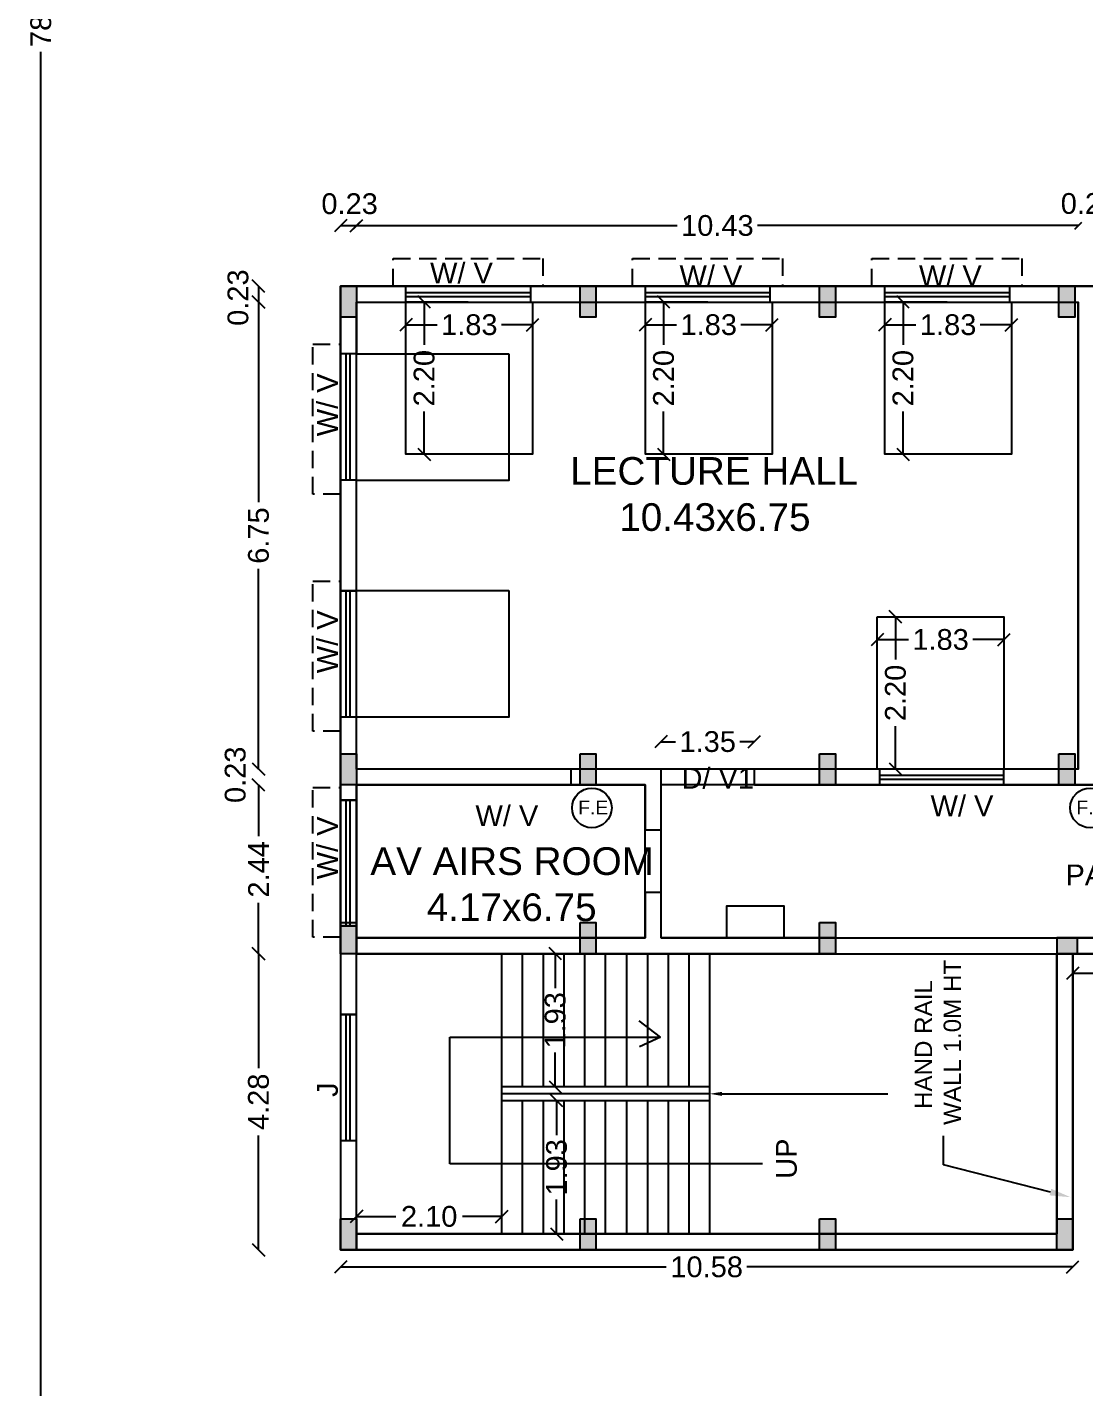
# Model space of a CAD drawing. Header units: metres. Extents: x 729 to 1050, y -308 to -82.
# Drawn here: x 728.7 to 743.98, y -140.83 to -121.16 of the extents above; entities that cross this region are included whole.
import ezdxf
from ezdxf import colors
from ezdxf.entities.mleader import LeaderData, LeaderLine
from ezdxf.math import Vec2, Vec3

# ---------------------------------------------------------------- set-up
doc = ezdxf.new("R2010")
doc.units = ezdxf.units.M
doc.header["$MEASUREMENT"] = 0
doc.linetypes.add('DASHED', pattern=[0.75, 0.5, -0.25])
for name, color, linetype in [('BLK_1_FLR_1_BLT_UP_AREA', 26, 'Continuous'), ('BLK_1_FLR_1_CARPET_AREA', 10, 'Continuous'), ('BLK_1_FLR_1_DRINKING_WATER', 55, 'Continuous'), ('BLK_1_FLR_1_EXIT_WIDTH_DOOR', 2, 'Continuous'), ('BLK_1_FLR_1_REGULAR_ROOM_1', 117, 'Continuous'), ('BLK_1_FLR_1_ROOF_AREA', 54, 'Continuous'), ('BLK_1_FLR_1_ROOM_1_LIGHT_VENTILATION_1', 7, 'Continuous')]:
    doc.layers.add(name, color=color, linetype=linetype)
doc.styles.get("Standard").update_dxf_attribs({"font": 'arial.ttf'})
doc.dimstyles.get("Standard").update_dxf_attribs({"dimtxt": 0.3, "dimasz": 0.18, "dimexe": 0.18, "dimexo": 0.0625, "dimgap": 0.09, "dimtad": 0, "dimtoh": 1, "dimzin": 0, "dimdsep": 46, "dimtxsty": 'Standard', "dimblk": 'OBLIQUE', "dimcen": 0.09, "dimse1": 1, "dimse2": 1, "dimclrd": 1, "dimclrt": 3, "dimadec": 0, "dimazin": 0, "dimtfac": 1, "dimtofl": 0, "dimtmove": 0, "dimatfit": 3, "dimfxl": 0, "dimtolj": 1, "dimtzin": 0, "dimarcsym": 0})

# ---------------------------------------------------------------- blocks, each defined once
blk = doc.blocks.new('_Oblique')
at = {"color": 0, "linetype": 'ByBlock', "lineweight": -2}
blk.add_line((-0.5, -0.5), (0.5, 0.5), dxfattribs=at)
blk = doc.blocks.new('*D96')
at = {"color": 1, "lineweight": -2}
for p, q in [((733.455, -124.031), (738.087, -124.031)), ((743.885, -124.031), (739.252, -124.031))]:
    blk.add_line(p, q, dxfattribs=at)
at = {"layer": 'Defpoints', "color": 0}
for p in [(743.885, -124.031), (733.455, -125.511), (743.885, -125.511)]:
    blk.add_point(p, dxfattribs=at)
at = {"color": 1, "lineweight": -2, "xscale": 0.1, "yscale": 0.1, "zscale": 0.1, "rotation": 180}
blk.add_blockref('_Oblique', (733.455, -124.031), dxfattribs=at)
at = {"color": 1, "lineweight": -2, "xscale": 0.1, "yscale": 0.1, "zscale": 0.1}
blk.add_blockref('_Oblique', (743.885, -124.031), dxfattribs=at)
at = {"color": 3, "insert": (738.67, -124.031), "char_height": 0.3, "attachment_point": 5}
blk.add_mtext('\\A1;10.43', dxfattribs=at)
blk = doc.blocks.new('*D99')
at = {"color": 1, "lineweight": -2}
for p, q in [((732.039, -125.136), (732.039, -128.03)), ((732.039, -131.886), (732.039, -128.993))]:
    blk.add_line(p, q, dxfattribs=at)
at = {"layer": 'Defpoints', "color": 0}
for p in [(733.836, -125.136), (732.039, -131.886), (734.011, -131.886)]:
    blk.add_point(p, dxfattribs=at)
at = {"color": 1, "lineweight": -2, "xscale": 0.18, "yscale": 0.18, "zscale": 0.18}
for p, rotation in [((732.039, -125.136), 90), ((732.039, -131.886), 270)]:
    blk.add_blockref('_Oblique', p, dxfattribs=dict(at, rotation=rotation))
at = {"color": 3, "insert": (732.039, -128.511), "char_height": 0.3, "attachment_point": 5, "rotation": 90}
blk.add_mtext('\\A1;6.75', dxfattribs=at)
blk = doc.blocks.new('*D100')
at = {"color": 1, "lineweight": -2}
for p, q in [((732.039, -132.116), (732.039, -132.855)), ((732.039, -134.556), (732.039, -133.818))]:
    blk.add_line(p, q, dxfattribs=at)
at = {"layer": 'Defpoints', "color": 0}
for p in [(733.455, -132.116), (732.039, -134.556), (733.455, -134.556)]:
    blk.add_point(p, dxfattribs=at)
at = {"color": 1, "lineweight": -2, "xscale": 0.18, "yscale": 0.18, "zscale": 0.18}
for p, rotation in [((732.039, -132.116), 90), ((732.039, -134.556), 270)]:
    blk.add_blockref('_Oblique', p, dxfattribs=dict(at, rotation=rotation))
at = {"color": 3, "insert": (732.039, -133.336), "char_height": 0.3, "attachment_point": 5, "rotation": 90}
blk.add_mtext('\\A1;2.44', dxfattribs=at)
blk = doc.blocks.new('*D101')
at = {"color": 1, "lineweight": -2}
for p, q in [((732.039, -134.556), (732.039, -136.21)), ((732.039, -138.836), (732.039, -137.182))]:
    blk.add_line(p, q, dxfattribs=at)
at = {"layer": 'Defpoints', "color": 0}
for p in [(733.225, -134.556), (732.039, -138.836), (733.225, -138.836)]:
    blk.add_point(p, dxfattribs=at)
at = {"color": 1, "lineweight": -2, "xscale": 0.18, "yscale": 0.18, "zscale": 0.18}
for p, rotation in [((732.039, -134.556), 90), ((732.039, -138.836), 270)]:
    blk.add_blockref('_Oblique', p, dxfattribs=dict(at, rotation=rotation))
at = {"color": 3, "insert": (732.039, -136.696), "char_height": 0.3, "attachment_point": 5, "rotation": 90}
blk.add_mtext('\\A1;4.28', dxfattribs=at)
blk = doc.blocks.new('*D89')
at = {"color": 1, "lineweight": -2}
for p, q in [((733.455, -138.354), (734.023, -138.354)), ((735.555, -138.354), (734.986, -138.354))]:
    blk.add_line(p, q, dxfattribs=at)
at = {"layer": 'Defpoints', "color": 0}
for p in [(733.455, -135.605), (735.555, -135.605), (735.555, -138.354)]:
    blk.add_point(p, dxfattribs=at)
at = {"color": 1, "lineweight": -2, "xscale": 0.18, "yscale": 0.18, "zscale": 0.18, "rotation": 180}
blk.add_blockref('_Oblique', (733.455, -138.354), dxfattribs=at)
at = {"color": 1, "lineweight": -2, "xscale": 0.18, "yscale": 0.18, "zscale": 0.18}
blk.add_blockref('_Oblique', (735.555, -138.354), dxfattribs=at)
at = {"color": 3, "insert": (734.505, -138.354), "char_height": 0.3, "attachment_point": 5}
blk.add_mtext('\\A1;2.10', dxfattribs=at)
blk = doc.blocks.new('*D102')
at = {"color": 1, "lineweight": -2}
for p, q in [((744.308, -134.556), (744.308, -136.21)), ((744.308, -138.836), (744.308, -137.182))]:
    blk.add_line(p, q, dxfattribs=at)
at = {"layer": 'Defpoints', "color": 0}
for p in [(739.037, -134.556), (739.037, -138.836), (744.308, -138.836)]:
    blk.add_point(p, dxfattribs=at)
at = {"color": 1, "lineweight": -2, "xscale": 0.18, "yscale": 0.18, "zscale": 0.18}
for p, rotation in [((744.308, -134.556), 90), ((744.308, -138.836), 270)]:
    blk.add_blockref('_Oblique', p, dxfattribs=dict(at, rotation=rotation))
at = {"color": 3, "insert": (744.308, -136.696), "char_height": 0.3, "attachment_point": 5, "rotation": 90}
blk.add_mtext('\\A1;4.28', dxfattribs=at)
blk = doc.blocks.new('*D90')
at = {"color": 1, "lineweight": -2}
for p, q in [((736.347, -136.681), (736.347, -137.178)), ((736.347, -138.606), (736.347, -138.109))]:
    blk.add_line(p, q, dxfattribs=at)
at = {"layer": 'Defpoints', "color": 0}
for p in [(736.347, -136.681), (736.347, -138.606), (736.347, -138.606)]:
    blk.add_point(p, dxfattribs=at)
at = {"color": 1, "lineweight": -2, "xscale": 0.18, "yscale": 0.18, "zscale": 0.18}
for p, rotation in [((736.347, -136.681), 90), ((736.347, -138.606), 270)]:
    blk.add_blockref('_Oblique', p, dxfattribs=dict(at, rotation=rotation))
at = {"color": 3, "insert": (736.347, -137.644), "char_height": 0.3, "attachment_point": 5, "rotation": 90}
blk.add_mtext('\\A1;1.93', dxfattribs=at)
blk = doc.blocks.new('*D91')
at = {"color": 1, "lineweight": -2}
for p, q in [((736.327, -134.556), (736.327, -135.053)), ((736.327, -136.481), (736.327, -135.984))]:
    blk.add_line(p, q, dxfattribs=at)
at = {"layer": 'Defpoints', "color": 0}
for p in [(736.361, -134.556), (736.327, -136.481), (736.361, -136.481)]:
    blk.add_point(p, dxfattribs=at)
at = {"color": 1, "lineweight": -2, "xscale": 0.18, "yscale": 0.18, "zscale": 0.18}
for p, rotation in [((736.327, -134.556), 90), ((736.327, -136.481), 270)]:
    blk.add_blockref('_Oblique', p, dxfattribs=dict(at, rotation=rotation))
at = {"color": 3, "insert": (736.327, -135.519), "char_height": 0.3, "attachment_point": 5, "rotation": 90}
blk.add_mtext('\\A1;1.93', dxfattribs=at)
blk = doc.blocks.new('*D92')
at = {"color": 1, "lineweight": -2}
for p, q in [((733.225, -139.083), (737.932, -139.083)), ((743.805, -139.083), (739.097, -139.083))]:
    blk.add_line(p, q, dxfattribs=at)
at = {"layer": 'Defpoints', "color": 0}
for p in [(733.225, -138.836), (743.805, -138.836), (743.805, -139.083)]:
    blk.add_point(p, dxfattribs=at)
at = {"color": 1, "lineweight": -2, "xscale": 0.18, "yscale": 0.18, "zscale": 0.18, "rotation": 180}
blk.add_blockref('_Oblique', (733.225, -139.083), dxfattribs=at)
at = {"color": 1, "lineweight": -2, "xscale": 0.18, "yscale": 0.18, "zscale": 0.18}
blk.add_blockref('_Oblique', (743.805, -139.083), dxfattribs=at)
at = {"color": 3, "insert": (738.515, -139.083), "char_height": 0.3, "attachment_point": 5}
blk.add_mtext('\\A1;10.58', dxfattribs=at)
blk = doc.blocks.new('*D95')
at = {"color": 1, "lineweight": -2}
for p, q in [((743.805, -134.838), (759.52, -134.838)), ((776.425, -134.838), (760.709, -134.838))]:
    blk.add_line(p, q, dxfattribs=at)
at = {"layer": 'Defpoints', "color": 0}
for p in [(743.805, -134.556), (776.425, -134.556), (776.425, -134.838)]:
    blk.add_point(p, dxfattribs=at)
at = {"color": 1, "lineweight": -2, "xscale": 0.18, "yscale": 0.18, "zscale": 0.18, "rotation": 180}
blk.add_blockref('_Oblique', (743.805, -134.838), dxfattribs=at)
at = {"color": 1, "lineweight": -2, "xscale": 0.18, "yscale": 0.18, "zscale": 0.18}
blk.add_blockref('_Oblique', (776.425, -134.838), dxfattribs=at)
at = {"color": 3, "insert": (760.115, -134.838), "char_height": 0.3, "attachment_point": 5}
blk.add_mtext('\\A1;32.62', dxfattribs=at)
blk = doc.blocks.new('*D110')
at = {"layer": 'BLK_1_FLR_1_EXIT_WIDTH_DOOR', "color": 1, "lineweight": -2}
for p, q in [((737.855, -131.491), (738.063, -131.491)), ((739.205, -131.491), (738.996, -131.491))]:
    blk.add_line(p, q, dxfattribs=at)
at = {"layer": 'Defpoints', "color": 0}
for p in [(739.205, -131.491), (737.855, -131.886), (739.205, -131.886)]:
    blk.add_point(p, dxfattribs=at)
at = {"layer": 'BLK_1_FLR_1_EXIT_WIDTH_DOOR', "color": 1, "lineweight": -2, "xscale": 0.18, "yscale": 0.18, "zscale": 0.18, "rotation": 180}
blk.add_blockref('_Oblique', (737.855, -131.491), dxfattribs=at)
at = {"layer": 'BLK_1_FLR_1_EXIT_WIDTH_DOOR', "color": 1, "lineweight": -2, "xscale": 0.18, "yscale": 0.18, "zscale": 0.18}
blk.add_blockref('_Oblique', (739.205, -131.491), dxfattribs=at)
at = {"layer": 'BLK_1_FLR_1_EXIT_WIDTH_DOOR', "color": 3, "insert": (738.53, -131.491), "char_height": 0.3, "attachment_point": 5}
blk.add_mtext('\\A1;1.35', dxfattribs=at)
blk = doc.blocks.new('*D115')
at = {"layer": 'BLK_1_FLR_1_ROOM_1_LIGHT_VENTILATION_1', "color": 1, "lineweight": -2}
for p, q in [((734.17, -125.465), (734.619, -125.465)), ((736, -125.465), (735.55, -125.465))]:
    blk.add_line(p, q, dxfattribs=at)
at = {"layer": 'Defpoints', "color": 0}
for p in [(734.17, -125.136), (736, -125.136), (734.17, -125.465)]:
    blk.add_point(p, dxfattribs=at)
at = {"layer": 'BLK_1_FLR_1_ROOM_1_LIGHT_VENTILATION_1', "color": 1, "lineweight": -2, "xscale": 0.18, "yscale": 0.18, "zscale": 0.18, "rotation": 180}
blk.add_blockref('_Oblique', (734.17, -125.465), dxfattribs=at)
at = {"layer": 'BLK_1_FLR_1_ROOM_1_LIGHT_VENTILATION_1', "color": 1, "lineweight": -2, "xscale": 0.18, "yscale": 0.18, "zscale": 0.18}
blk.add_blockref('_Oblique', (736, -125.465), dxfattribs=at)
at = {"layer": 'BLK_1_FLR_1_ROOM_1_LIGHT_VENTILATION_1', "color": 3, "insert": (735.085, -125.465), "char_height": 0.3, "attachment_point": 5}
blk.add_mtext('\\A1;1.83', dxfattribs=at)
blk = doc.blocks.new('*D116')
at = {"layer": 'BLK_1_FLR_1_ROOM_1_LIGHT_VENTILATION_1', "color": 1, "lineweight": -2}
for p, q in [((734.433, -125.136), (734.433, -125.755)), ((734.433, -127.336), (734.433, -126.718))]:
    blk.add_line(p, q, dxfattribs=at)
at = {"layer": 'Defpoints', "color": 0}
for p in [(734.17, -125.136), (734.17, -127.336), (734.433, -127.336)]:
    blk.add_point(p, dxfattribs=at)
at = {"layer": 'BLK_1_FLR_1_ROOM_1_LIGHT_VENTILATION_1', "color": 1, "lineweight": -2, "xscale": 0.18, "yscale": 0.18, "zscale": 0.18}
for p, rotation in [((734.433, -125.136), 90), ((734.433, -127.336), 270)]:
    blk.add_blockref('_Oblique', p, dxfattribs=dict(at, rotation=rotation))
at = {"layer": 'BLK_1_FLR_1_ROOM_1_LIGHT_VENTILATION_1', "color": 3, "insert": (734.433, -126.236), "char_height": 0.3, "attachment_point": 5, "rotation": 90}
blk.add_mtext('\\A1;2.20', dxfattribs=at)
blk = doc.blocks.new('*D117')
at = {"layer": 'BLK_1_FLR_1_ROOM_1_LIGHT_VENTILATION_1', "color": 1, "lineweight": -2}
for p, q in [((737.63, -125.465), (738.079, -125.465)), ((739.46, -125.465), (739.01, -125.465))]:
    blk.add_line(p, q, dxfattribs=at)
at = {"layer": 'Defpoints', "color": 0}
for p in [(737.63, -125.136), (739.46, -125.136), (737.63, -125.465)]:
    blk.add_point(p, dxfattribs=at)
at = {"layer": 'BLK_1_FLR_1_ROOM_1_LIGHT_VENTILATION_1', "color": 1, "lineweight": -2, "xscale": 0.18, "yscale": 0.18, "zscale": 0.18, "rotation": 180}
blk.add_blockref('_Oblique', (737.63, -125.465), dxfattribs=at)
at = {"layer": 'BLK_1_FLR_1_ROOM_1_LIGHT_VENTILATION_1', "color": 1, "lineweight": -2, "xscale": 0.18, "yscale": 0.18, "zscale": 0.18}
blk.add_blockref('_Oblique', (739.46, -125.465), dxfattribs=at)
at = {"layer": 'BLK_1_FLR_1_ROOM_1_LIGHT_VENTILATION_1', "color": 3, "insert": (738.545, -125.465), "char_height": 0.3, "attachment_point": 5}
blk.add_mtext('\\A1;1.83', dxfattribs=at)
blk = doc.blocks.new('*D118')
at = {"layer": 'BLK_1_FLR_1_ROOM_1_LIGHT_VENTILATION_1', "color": 1, "lineweight": -2}
for p, q in [((737.893, -125.136), (737.893, -125.755)), ((737.893, -127.336), (737.893, -126.718))]:
    blk.add_line(p, q, dxfattribs=at)
at = {"layer": 'Defpoints', "color": 0}
for p in [(737.63, -125.136), (737.63, -127.336), (737.893, -127.336)]:
    blk.add_point(p, dxfattribs=at)
at = {"layer": 'BLK_1_FLR_1_ROOM_1_LIGHT_VENTILATION_1', "color": 1, "lineweight": -2, "xscale": 0.18, "yscale": 0.18, "zscale": 0.18}
for p, rotation in [((737.893, -125.136), 90), ((737.893, -127.336), 270)]:
    blk.add_blockref('_Oblique', p, dxfattribs=dict(at, rotation=rotation))
at = {"layer": 'BLK_1_FLR_1_ROOM_1_LIGHT_VENTILATION_1', "color": 3, "insert": (737.893, -126.236), "char_height": 0.3, "attachment_point": 5, "rotation": 90}
blk.add_mtext('\\A1;2.20', dxfattribs=at)
blk = doc.blocks.new('*D119')
at = {"layer": 'BLK_1_FLR_1_ROOM_1_LIGHT_VENTILATION_1', "color": 1, "lineweight": -2}
for p, q in [((741.09, -125.465), (741.539, -125.465)), ((742.92, -125.465), (742.47, -125.465))]:
    blk.add_line(p, q, dxfattribs=at)
at = {"layer": 'Defpoints', "color": 0}
for p in [(741.09, -125.136), (742.92, -125.136), (741.09, -125.465)]:
    blk.add_point(p, dxfattribs=at)
at = {"layer": 'BLK_1_FLR_1_ROOM_1_LIGHT_VENTILATION_1', "color": 1, "lineweight": -2, "xscale": 0.18, "yscale": 0.18, "zscale": 0.18, "rotation": 180}
blk.add_blockref('_Oblique', (741.09, -125.465), dxfattribs=at)
at = {"layer": 'BLK_1_FLR_1_ROOM_1_LIGHT_VENTILATION_1', "color": 1, "lineweight": -2, "xscale": 0.18, "yscale": 0.18, "zscale": 0.18}
blk.add_blockref('_Oblique', (742.92, -125.465), dxfattribs=at)
at = {"layer": 'BLK_1_FLR_1_ROOM_1_LIGHT_VENTILATION_1', "color": 3, "insert": (742.005, -125.465), "char_height": 0.3, "attachment_point": 5}
blk.add_mtext('\\A1;1.83', dxfattribs=at)
blk = doc.blocks.new('*D120')
at = {"layer": 'BLK_1_FLR_1_ROOM_1_LIGHT_VENTILATION_1', "color": 1, "lineweight": -2}
for p, q in [((741.353, -125.136), (741.353, -125.755)), ((741.353, -127.336), (741.353, -126.718))]:
    blk.add_line(p, q, dxfattribs=at)
at = {"layer": 'Defpoints', "color": 0}
for p in [(741.09, -125.136), (741.09, -127.336), (741.353, -127.336)]:
    blk.add_point(p, dxfattribs=at)
at = {"layer": 'BLK_1_FLR_1_ROOM_1_LIGHT_VENTILATION_1', "color": 1, "lineweight": -2, "xscale": 0.18, "yscale": 0.18, "zscale": 0.18}
for p, rotation in [((741.353, -125.136), 90), ((741.353, -127.336), 270)]:
    blk.add_blockref('_Oblique', p, dxfattribs=dict(at, rotation=rotation))
at = {"layer": 'BLK_1_FLR_1_ROOM_1_LIGHT_VENTILATION_1', "color": 3, "insert": (741.353, -126.236), "char_height": 0.3, "attachment_point": 5, "rotation": 90}
blk.add_mtext('\\A1;2.20', dxfattribs=at)
blk = doc.blocks.new('*D121')
at = {"layer": 'BLK_1_FLR_1_ROOM_1_LIGHT_VENTILATION_1', "color": 1, "lineweight": -2}
for p, q in [((740.981, -130.015), (741.43, -130.015)), ((742.811, -130.015), (742.361, -130.015))]:
    blk.add_line(p, q, dxfattribs=at)
at = {"layer": 'Defpoints', "color": 0}
for p in [(740.981, -129.686), (742.811, -129.686), (740.981, -130.015)]:
    blk.add_point(p, dxfattribs=at)
at = {"layer": 'BLK_1_FLR_1_ROOM_1_LIGHT_VENTILATION_1', "color": 1, "lineweight": -2, "xscale": 0.18, "yscale": 0.18, "zscale": 0.18, "rotation": 180}
blk.add_blockref('_Oblique', (740.981, -130.015), dxfattribs=at)
at = {"layer": 'BLK_1_FLR_1_ROOM_1_LIGHT_VENTILATION_1', "color": 1, "lineweight": -2, "xscale": 0.18, "yscale": 0.18, "zscale": 0.18}
blk.add_blockref('_Oblique', (742.811, -130.015), dxfattribs=at)
at = {"layer": 'BLK_1_FLR_1_ROOM_1_LIGHT_VENTILATION_1', "color": 3, "insert": (741.896, -130.015), "char_height": 0.3, "attachment_point": 5}
blk.add_mtext('\\A1;1.83', dxfattribs=at)
blk = doc.blocks.new('*D122')
at = {"layer": 'BLK_1_FLR_1_ROOM_1_LIGHT_VENTILATION_1', "color": 1, "lineweight": -2}
for p, q in [((741.244, -129.686), (741.244, -130.305)), ((741.244, -131.886), (741.244, -131.268))]:
    blk.add_line(p, q, dxfattribs=at)
at = {"layer": 'Defpoints', "color": 0}
for p in [(740.981, -129.686), (740.981, -131.886), (741.244, -131.886)]:
    blk.add_point(p, dxfattribs=at)
at = {"layer": 'BLK_1_FLR_1_ROOM_1_LIGHT_VENTILATION_1', "color": 1, "lineweight": -2, "xscale": 0.18, "yscale": 0.18, "zscale": 0.18}
for p, rotation in [((741.244, -129.686), 90), ((741.244, -131.886), 270)]:
    blk.add_blockref('_Oblique', p, dxfattribs=dict(at, rotation=rotation))
at = {"layer": 'BLK_1_FLR_1_ROOM_1_LIGHT_VENTILATION_1', "color": 3, "insert": (741.244, -130.786), "char_height": 0.3, "attachment_point": 5, "rotation": 90}
blk.add_mtext('\\A1;2.20', dxfattribs=at)
blk = doc.blocks.new('*D240')
at = {"color": 1, "lineweight": -2}
for p, q in [((728.893, -81.874), (728.893, -120.33)), ((728.893, -159.976), (728.893, -121.519))]:
    blk.add_line(p, q, dxfattribs=at)
at = {"layer": 'Defpoints', "color": 0}
for p in [(729.574, -81.874), (728.893, -159.976), (729.574, -159.976)]:
    blk.add_point(p, dxfattribs=at)
at = {"color": 1, "lineweight": -2, "xscale": 0.18, "yscale": 0.18, "zscale": 0.18}
for p, rotation in [((728.893, -81.874), 90), ((728.893, -159.976), 270)]:
    blk.add_blockref('_Oblique', p, dxfattribs=dict(at, rotation=rotation))
at = {"color": 3, "insert": (728.893, -120.925), "char_height": 0.3, "attachment_point": 5, "rotation": 90}
blk.add_mtext('\\A1;78.10', dxfattribs=at)

msp = doc.modelspace()

# ---------------------------------------------------------------- hatches: boundary and pattern name
h = msp.add_hatch(color=2)
h.dxf.hatch_style = 1
h.paths.add_polyline_path([(733.455, -124.906), (733.225, -124.906), (733.225, -125.356), (733.455, -125.356)])
h = msp.add_hatch(color=2)
h.dxf.hatch_style = 1
h.paths.add_polyline_path([(736.915, -124.906), (736.685, -124.906), (736.685, -125.356), (736.915, -125.356)])
h = msp.add_hatch(color=2)
h.dxf.hatch_style = 1
h.paths.add_polyline_path([(740.375, -124.906), (740.145, -124.906), (740.145, -125.356), (740.375, -125.356)])
h = msp.add_hatch(color=2)
h.dxf.hatch_style = 1
h.paths.add_polyline_path([(743.835, -124.906), (743.605, -124.906), (743.605, -125.356), (743.835, -125.356)])
h = msp.add_hatch(color=2)
h.dxf.hatch_style = 1
h.paths.add_polyline_path([(733.455, -131.666), (733.225, -131.666), (733.225, -132.116), (733.455, -132.116)])
h = msp.add_hatch(color=2)
h.dxf.hatch_style = 1
h.paths.add_polyline_path([(736.915, -131.666), (736.685, -131.666), (736.685, -132.116), (736.915, -132.116)])
h = msp.add_hatch(color=2)
h.dxf.hatch_style = 1
h.paths.add_polyline_path([(740.375, -131.666), (740.145, -131.666), (740.145, -132.116), (740.375, -132.116)])
h = msp.add_hatch(color=2)
h.dxf.hatch_style = 1
h.paths.add_polyline_path([(743.835, -131.666), (743.605, -131.666), (743.605, -132.116), (743.835, -132.116)])
h = msp.add_hatch(color=2)
h.dxf.hatch_style = 1
h.paths.add_polyline_path([(733.455, -134.106), (733.225, -134.106), (733.225, -134.556), (733.455, -134.556)])
h = msp.add_hatch(color=2)
h.dxf.hatch_style = 1
h.paths.add_polyline_path([(736.915, -134.106), (736.685, -134.106), (736.685, -134.556), (736.915, -134.556)])
h = msp.add_hatch(color=2)
h.dxf.hatch_style = 1
h.paths.add_polyline_path([(740.375, -134.106), (740.145, -134.106), (740.145, -134.556), (740.375, -134.556)])
h = msp.add_hatch(color=2)
h.dxf.hatch_style = 1
h.paths.add_polyline_path([(743.875, -134.556), (743.875, -134.326), (743.575, -134.326), (743.575, -134.556)])
h = msp.add_hatch(color=2)
h.dxf.hatch_style = 1
h.paths.add_polyline_path([(733.455, -138.386), (733.225, -138.386), (733.225, -138.836), (733.455, -138.836)])
h = msp.add_hatch(color=2)
h.dxf.hatch_style = 1
h.paths.add_polyline_path([(736.915, -138.386), (736.685, -138.386), (736.685, -138.836), (736.915, -138.836)])
h = msp.add_hatch(color=2)
h.dxf.hatch_style = 1
h.paths.add_polyline_path([(740.375, -138.386), (740.145, -138.386), (740.145, -138.836), (740.375, -138.836)])
h = msp.add_hatch(color=2)
h.dxf.hatch_style = 1
h.paths.add_polyline_path([(743.805, -138.386), (743.575, -138.386), (743.575, -138.836), (743.805, -138.836)])

# ---------------------------------------------------------------- linework, layer by layer
for p, q in [((733.225, -124.031), (733.455, -124.031)), ((732.039, -124.906), (732.039, -125.136)), ((733.225, -124.906), (771.235, -124.906)), ((733.225, -134.556), (733.225, -124.906)), ((734.17, -125.136), (734.17, -124.906)), ((734.17, -124.906), (735.97, -124.906)), ((734.17, -124.906), (735.97, -124.906)), ((735.97, -125.005), (734.17, -125.005)), ((734.17, -125.055), (735.97, -125.055)), ((735.97, -124.906), (735.97, -125.136)), ((737.63, -125.136), (737.63, -124.906)), ((737.63, -124.906), (739.43, -124.906)), ((737.63, -124.906), (739.43, -124.906)), ((739.43, -125.005), (737.63, -125.005)), ((737.63, -125.055), (739.43, -125.055)), ((739.43, -124.906), (739.43, -125.136)), ((741.09, -125.136), (741.09, -124.906)), ((741.09, -124.906), (742.89, -124.906)), ((741.09, -124.906), (742.89, -124.906)), ((742.89, -125.005), (741.09, -125.005)), ((741.09, -125.055), (742.89, -125.055)), ((742.89, -124.906), (742.89, -125.136)), ((732.039, -125.136), (732.039, -125.316)), ((733.455, -125.136), (743.885, -125.136)), ((733.455, -131.886), (733.455, -125.136)), ((733.455, -125.136), (736.685, -125.136)), ((733.455, -125.136), (733.455, -125.886)), ((735.07, -125.136), (734.17, -125.136)), ((738.53, -125.136), (737.63, -125.136)), ((741.99, -125.136), (741.09, -125.136)), ((743.885, -131.886), (743.885, -125.136)), ((733.455, -125.886), (733.225, -125.886)), ((733.299, -125.886), (733.299, -127.711)), ((733.359, -125.886), (733.359, -127.711)), ((733.455, -127.711), (733.225, -127.711)), ((733.455, -127.711), (733.225, -127.711)), ((733.225, -127.711), (733.225, -129.311)), ((733.455, -128.511), (733.455, -127.711)), ((733.455, -129.311), (733.225, -129.311)), ((733.225, -129.311), (733.455, -129.311)), ((733.299, -129.311), (733.299, -131.136)), ((733.359, -129.311), (733.359, -131.136)), ((733.455, -131.136), (733.225, -131.136)), ((733.455, -131.886), (733.455, -131.136)), ((736.915, -131.886), (733.455, -131.886)), ((736.555, -132.116), (736.555, -131.886)), ((737.855, -131.886), (736.915, -131.886)), ((737.855, -131.886), (737.855, -132.116)), ((740.145, -131.886), (739.205, -131.886)), ((739.205, -132.116), (739.205, -131.886)), ((743.885, -131.886), (739.205, -131.886)), ((741.011, -131.886), (741.011, -132.116)), ((742.811, -132.116), (742.811, -131.886)), ((733.455, -132.116), (737.625, -132.116)), ((733.455, -138.836), (733.455, -132.116)), ((737.625, -132.116), (737.625, -132.771)), ((737.855, -132.116), (737.855, -132.771)), ((739.205, -132.116), (748.515, -132.116)), ((742.811, -131.98), (741.011, -131.98)), ((741.011, -132.034), (742.811, -132.034)), ((733.455, -132.334), (733.225, -132.334)), ((733.225, -132.334), (733.455, -132.334)), ((733.299, -132.334), (733.299, -134.159)), ((733.359, -132.334), (733.359, -134.159)), ((737.855, -132.771), (737.625, -132.771)), ((737.625, -133.671), (737.625, -134.326)), ((737.855, -133.671), (737.625, -133.671)), ((737.855, -133.671), (737.855, -134.326)), ((733.455, -134.159), (733.225, -134.159)), ((736.685, -134.326), (733.455, -134.326)), ((737.625, -134.326), (736.685, -134.326)), ((736.685, -134.326), (737.625, -134.326)), ((740.375, -134.326), (737.855, -134.326)), ((737.855, -134.326), (740.375, -134.326)), ((776.545, -134.326), (743.575, -134.326)), ((743.575, -134.326), (764.355, -134.326)), ((740.375, -134.556), (733.225, -134.556)), ((733.225, -134.556), (733.225, -138.836)), ((735.555, -138.606), (735.555, -134.556)), ((735.555, -138.606), (735.555, -134.556)), ((735.855, -136.481), (735.855, -134.556)), ((736.155, -136.481), (736.155, -134.556)), ((736.455, -136.481), (736.455, -134.556)), ((736.755, -136.481), (736.755, -134.556)), ((737.055, -136.481), (737.055, -134.556)), ((737.358, -134.556), (737.358, -136.481)), ((737.658, -134.556), (737.658, -136.481)), ((737.958, -134.556), (737.958, -136.481)), ((738.258, -134.556), (738.258, -136.481)), ((738.558, -134.556), (738.558, -136.581)), ((776.425, -134.556), (743.575, -134.556)), ((743.575, -138.606), (743.575, -134.556)), ((743.805, -134.556), (743.805, -138.836)), ((733.455, -135.435), (733.225, -135.435)), ((733.225, -135.435), (733.455, -135.435)), ((733.299, -135.435), (733.299, -137.26)), ((733.359, -135.435), (733.359, -137.26)), ((737.849, -135.763), (737.538, -135.526)), ((734.802, -137.594), (734.802, -135.763)), ((734.802, -135.763), (737.849, -135.763)), ((737.849, -135.763), (737.544, -135.901)), ((738.558, -136.481), (735.555, -136.481)), ((738.558, -136.581), (735.555, -136.581)), ((738.558, -136.681), (735.555, -136.681)), ((735.855, -138.606), (735.855, -136.681)), ((736.155, -138.606), (736.155, -136.681)), ((736.455, -138.606), (736.455, -136.681)), ((736.755, -138.606), (736.755, -136.681)), ((737.055, -138.606), (737.055, -136.681)), ((737.358, -136.681), (737.358, -138.606)), ((737.658, -136.681), (737.658, -138.606)), ((737.958, -136.681), (737.958, -138.606)), ((738.258, -136.681), (738.258, -138.606)), ((738.558, -136.581), (738.558, -138.606)), ((733.455, -137.26), (733.225, -137.26)), ((739.323, -137.594), (734.802, -137.594)), ((738.858, -138.606), (733.455, -138.606)), ((733.455, -138.606), (743.575, -138.606)), ((733.455, -138.606), (735.255, -138.606)), ((733.455, -138.606), (740.505, -138.606)), ((743.805, -138.836), (733.225, -138.836))]:
    msp.add_line(p, q)
at = {"linetype": 'DASHED', "ltscale": 0.5}
for p, q in [((733.984, -124.906), (733.984, -124.506)), ((733.984, -124.506), (736.149, -124.506)), ((736.149, -124.506), (736.149, -124.906)), ((737.444, -124.906), (737.444, -124.506)), ((737.444, -124.506), (739.609, -124.506)), ((739.609, -124.506), (739.609, -124.906)), ((740.904, -124.906), (740.904, -124.506)), ((740.904, -124.506), (743.069, -124.506)), ((743.069, -124.506), (743.069, -124.906)), ((732.825, -127.912), (732.825, -125.747)), ((732.825, -125.747), (733.225, -125.747)), ((733.225, -127.912), (732.825, -127.912)), ((732.825, -131.337), (732.825, -129.172)), ((732.825, -129.172), (733.225, -129.172)), ((733.225, -131.337), (732.825, -131.337)), ((732.825, -134.317), (732.825, -132.151)), ((732.825, -132.151), (733.225, -132.151)), ((733.225, -134.317), (732.825, -134.317))]:
    msp.add_line(p, q, dxfattribs=at)
at = {"color": 4}
msp.add_lwpolyline([(733.225, -138.836), (743.805, -138.836), (743.805, -134.556), (776.425, -134.556), (776.425, -137.986), (783.255, -137.986), (783.255, -122.276), (771.235, -122.276), (771.235, -124.906), (733.225, -124.906)], close=True, dxfattribs=at)
at = {"color": 2}
for points in [[(733.225, -124.906), (733.455, -124.906), (733.455, -125.356), (733.225, -125.356)], [(736.685, -124.906), (736.915, -124.906), (736.915, -125.356), (736.685, -125.356)], [(740.145, -124.906), (740.375, -124.906), (740.375, -125.356), (740.145, -125.356)], [(743.605, -124.906), (743.835, -124.906), (743.835, -125.356), (743.605, -125.356)], [(733.225, -131.666), (733.455, -131.666), (733.455, -132.116), (733.225, -132.116)], [(736.685, -131.666), (736.915, -131.666), (736.915, -132.116), (736.685, -132.116)], [(740.145, -131.666), (740.375, -131.666), (740.375, -132.116), (740.145, -132.116)], [(743.605, -131.666), (743.835, -131.666), (743.835, -132.116), (743.605, -132.116)], [(733.225, -134.106), (733.455, -134.106), (733.455, -134.556), (733.225, -134.556)], [(736.685, -134.106), (736.915, -134.106), (736.915, -134.556), (736.685, -134.556)], [(740.145, -134.106), (740.375, -134.106), (740.375, -134.556), (740.145, -134.556)], [(743.575, -134.326), (743.575, -134.556), (743.875, -134.556), (743.875, -134.326)], [(733.225, -138.386), (733.455, -138.386), (733.455, -138.836), (733.225, -138.836)], [(736.685, -138.386), (736.915, -138.386), (736.915, -138.836), (736.685, -138.836)], [(740.145, -138.386), (740.375, -138.386), (740.375, -138.836), (740.145, -138.836)], [(743.575, -138.386), (743.805, -138.386), (743.805, -138.836), (743.575, -138.836)]]:
    msp.add_lwpolyline(points, close=True, dxfattribs=at)
for centre in [(736.856, -132.448), (744.056, -132.448)]:
    msp.add_circle(centre, 0.287)
at = {"layer": 'BLK_1_FLR_1_BLT_UP_AREA', "color": 27}
msp.add_lwpolyline([(733.225, -138.836), (743.805, -138.836), (743.805, -134.556), (776.425, -134.556), (776.425, -137.986), (783.255, -137.986), (783.255, -122.276), (771.235, -122.276), (771.235, -124.906), (733.225, -124.906)], close=True, dxfattribs=at)
at = {"layer": 'BLK_1_FLR_1_CARPET_AREA', "color": 7}
for points in [[(733.455, -125.136), (743.885, -125.136), (743.885, -131.886), (733.455, -131.886)], [(733.455, -134.326), (737.625, -134.326), (737.625, -132.116), (733.455, -132.116)], [(737.855, -134.326), (783.025, -134.326), (783.025, -132.116), (737.855, -132.116)], [(733.455, -134.556), (743.575, -134.556), (743.575, -138.606), (733.455, -138.606)]]:
    msp.add_lwpolyline(points, close=True, dxfattribs=at)
at = {"layer": 'BLK_1_FLR_1_DRINKING_WATER', "color": 7}
msp.add_lwpolyline([(739.631, -134.326), (738.806, -134.326), (738.806, -133.861), (739.631, -133.861)], close=True, dxfattribs=at)
at = {"layer": 'BLK_1_FLR_1_REGULAR_ROOM_1', "color": 3}
msp.add_lwpolyline([(733.455, -125.136), (743.885, -125.136), (743.885, -131.886), (733.455, -131.886)], close=True, dxfattribs=at)
at = {"layer": 'BLK_1_FLR_1_ROOF_AREA', "color": 54}
msp.add_lwpolyline([(733.225, -138.836), (743.805, -138.836), (743.805, -134.556), (776.425, -134.556), (776.425, -137.986), (783.255, -137.986), (783.255, -122.276), (771.235, -122.276), (771.235, -124.906), (733.225, -124.906)], close=True, dxfattribs=at)
at = {"layer": 'BLK_1_FLR_1_ROOM_1_LIGHT_VENTILATION_1', "color": 3, "linetype": 'Continuous'}
for points in [[(734.17, -125.136), (736, -125.136), (736, -127.336), (734.17, -127.336)], [(737.63, -125.136), (739.46, -125.136), (739.46, -127.336), (737.63, -127.336)], [(741.09, -125.136), (742.92, -125.136), (742.92, -127.336), (741.09, -127.336)], [(735.655, -125.886), (735.655, -127.716), (733.455, -127.716), (733.455, -125.886)], [(735.655, -129.306), (735.655, -131.136), (733.455, -131.136), (733.455, -129.306)], [(740.981, -129.686), (742.811, -129.686), (742.811, -131.886), (740.981, -131.886)]]:
    msp.add_lwpolyline(points, close=True, dxfattribs=at)

# ---------------------------------------------------------------- block references
at = {"xscale": 0.18, "yscale": 0.18, "zscale": 0.18}
for p, rotation in [((733.225, -124.031), 180), ((732.039, -124.906), 90), ((732.039, -125.136), 270)]:
    msp.add_blockref('_Oblique', p, dxfattribs=dict(at, rotation=rotation))
msp.add_blockref('_Oblique', (733.455, -124.031), dxfattribs=at)

# ---------------------------------------------------------------- texts
at = {"char_height": 0.3, "attachment_point": 5}
for insert in [(733.355, -123.716), (744.04, -123.713)]:
    msp.add_mtext('\\A1;0.23', dxfattribs=dict(at, insert=insert))
at = {"char_height": 0.3, "attachment_point": 5, "rotation": 90}
for insert in [(731.743, -125.072), (731.703, -131.969)]:
    msp.add_mtext('\\A1;0.23', dxfattribs=dict(at, insert=insert))
at = {"attachment_point": 1}
for s, width, insert, char_height in [('W/ V', 1.60592, (734.518, -124.566), 0.3), ('W/ V', 1.60592, (738.123, -124.605), 0.3), ('W/ V', 1.60592, (741.583, -124.605), 0.3), ('{\\W5.13163; }LECTURE HALL\\P{\\W9.699292; }10.43x6.75 ', 5.69381, (735.746, -127.377), 0.4), ('D/ V1', 1.60592, (738.151, -131.869), 0.3), ('F.E', 1.60592, (736.659, -132.342), 0.2), ('W/ V', 1.60592, (741.751, -132.268), 0.3), ('F.E', 1.60592, (743.859, -132.342), 0.2), ('W/ V', 1.60592, (735.174, -132.411), 0.3), ('{\\W5.273985; }AV AIRS ROOM\\P{\\W5.26353;  }4.17x6.75 ', 5.69381, (732.836, -133.017), 0.4), ('{\\W4.882888; }PASSAGE 2.44 M WIDE ', 5.69381, (743.132, -133.266), 0.3)]:
    msp.add_mtext_dynamic_manual_height_columns(s, width=width, gutter_width=1, heights=[0], dxfattribs=dict(at, insert=insert, char_height=char_height))
at = {"attachment_point": 1, "rotation": 90}
for s, width, insert, char_height in [('W/ V', 1.60592, (732.885, -127.076), 0.3), ('W/ V', 1.60592, (732.885, -130.501), 0.3), ('W/ V', 1.60592, (732.885, -133.48), 0.3), ('{\\W9.97385;  }HAND RAIL\\P{\\W8.28755;  } WALL 1.0M HT ', 5.69381, (741.523, -138.736), 0.25), ('J', 1.60592, (732.885, -136.625), 0.3), ('UP', 1.60592, (739.517, -137.809), 0.3)]:
    msp.add_mtext_dynamic_manual_height_columns(s, width=width, gutter_width=1, heights=[0], dxfattribs=dict(at, insert=insert, char_height=char_height))

# ---------------------------------------------------------------- dimensions: what is measured, and where the dimension line sits
at = {"color": 161}
dim = msp.add_linear_dim(base=(728.893, -159.976), p1=(729.574, -81.874), p2=(729.574, -159.976), angle=90, dimstyle='Standard', dxfattribs=at)
dim.commit()
dim.dimension.update_dxf_attribs({"geometry": '*D240', "text_midpoint": (728.893, -120.925)})
dim = msp.add_linear_dim(base=(743.885, -124.031), p1=(733.455, -125.511), p2=(743.885, -125.511), dimstyle='Standard', override={"dimasz": 0.1, "dimblk1": 'Oblique', "dimblk2": 'Oblique', "dimsah": 1, "dimse1": 1, "dimse2": 1})
dim.commit()
dim.dimension.update_dxf_attribs({"geometry": '*D96', "text_midpoint": (738.67, -124.031)})
for base, p1, p2, picture, middle in [((732.039, -131.886), (733.836, -125.136), (734.011, -131.886), '*D99', (732.039, -128.511)), ((732.039, -134.556), (733.455, -132.116), (733.455, -134.556), '*D100', (732.039, -133.336)), ((732.039, -138.836), (733.225, -134.556), (733.225, -138.836), '*D101', (732.039, -136.696)), ((736.326908477, -136.481243607), (736.361445645, -134.556243607), (736.361445645, -136.481243607), '*D91', (736.326908477, -135.518743607)), ((736.346810725, -138.606243607), (736.346810725, -136.681243607), (736.346810725, -138.606243607), '*D90', (736.346810725, -137.643743607))]:
    dim = msp.add_linear_dim(base=base, p1=p1, p2=p2, angle=90, dimstyle='Standard')
    dim.commit()
    dim.dimension.update_dxf_attribs({"geometry": picture, "text_midpoint": middle})
dim = msp.add_linear_dim(base=(744.308, -138.836), p1=(739.037, -134.556), p2=(739.037, -138.836), angle=90, dimstyle='Standard')
dim.commit()
dim.dimension.update_dxf_attribs({"geometry": '*D102', "text_midpoint": (744.308, -136.696), "dimtype": 160})
for base, p1, p2, picture, middle in [((776.425, -134.838), (743.805, -134.556), (776.425, -134.556), '*D95', (760.115, -134.838)), ((743.805, -139.083), (733.225, -138.836), (743.805, -138.836), '*D92', (738.515, -139.083))]:
    dim = msp.add_linear_dim(base=base, p1=p1, p2=p2, dimstyle='Standard')
    dim.commit()
    dim.dimension.update_dxf_attribs({"geometry": picture, "text_midpoint": middle})
dim = msp.add_linear_dim(base=(735.555, -138.354), p1=(733.455, -135.605), p2=(735.555, -135.605), dimstyle='Standard')
dim.commit()
dim.dimension.update_dxf_attribs({"geometry": '*D89', "text_midpoint": (734.505, -138.354), "dimtype": 160})
at = {"layer": 'BLK_1_FLR_1_EXIT_WIDTH_DOOR', "color": 2}
dim = msp.add_linear_dim(base=(739.205, -131.491), p1=(737.855, -131.886), p2=(739.205, -131.886), dimstyle='Standard', dxfattribs=at)
dim.commit()
dim.dimension.update_dxf_attribs({"geometry": '*D110', "text_midpoint": (738.53, -131.491)})
at = {"layer": 'BLK_1_FLR_1_ROOM_1_LIGHT_VENTILATION_1', "color": 232}
for base, p1, p2, picture, middle in [((734.433, -127.336), (734.17, -125.136), (734.17, -127.336), '*D116', (734.433, -126.236)), ((737.893, -127.336), (737.63, -125.136), (737.63, -127.336), '*D118', (737.893, -126.236)), ((741.353, -127.336), (741.09, -125.136), (741.09, -127.336), '*D120', (741.353, -126.236)), ((741.244, -131.886), (740.981, -129.686), (740.981, -131.886), '*D122', (741.244, -130.786))]:
    dim = msp.add_linear_dim(base=base, p1=p1, p2=p2, angle=90, dimstyle='Standard', dxfattribs=at)
    dim.commit()
    dim.dimension.update_dxf_attribs({"geometry": picture, "text_midpoint": middle})
for base, p1, p2, picture, middle in [((734.17, -125.465), (736, -125.136), (734.17, -125.136), '*D115', (735.085, -125.465)), ((737.63, -125.465), (739.46, -125.136), (737.63, -125.136), '*D117', (738.545, -125.465)), ((741.09, -125.465), (742.92, -125.136), (741.09, -125.136), '*D119', (742.005, -125.465)), ((740.981, -130.015), (742.811, -129.686), (740.981, -129.686), '*D121', (741.896, -130.015))]:
    dim = msp.add_linear_dim(base=base, p1=p1, p2=p2, dimstyle='Standard', dxfattribs=at)
    dim.commit()
    dim.dimension.update_dxf_attribs({"geometry": picture, "text_midpoint": middle})

# ---------------------------------------------------------------- leaders
ml = msp.add_multileader_mtext('Standard')
ml.set_content('', color=256)
ml.set_leader_properties()
ml.build(insert=Vec2(0, 0))
ml.multileader.update_dxf_attribs({"dogleg_length": 0.36, "arrow_head_size": 0.18})
ctx = ml.context
ctx.base_point, ctx.char_height, ctx.arrow_head_size, ctx.landing_gap_size, ctx.plane_origin = Vec3(741.135, -136.581), 0.18, 0.18, 0.09, Vec3(738.558, -136.581)
notes = []
notes.append((ctx, [(0, (1, 1, 0), (740.252, -136.581), (1, 0), 0.883, [(0, [(738.558, -136.581)], 0, [])])]))
ctx.mtext.insert, ctx.mtext.flow_direction = Vec3(741.225, -136.491), 5
ml = msp.add_multileader_mtext('Standard')
ml.set_content('', color=256)
ml.set_leader_properties()
ml.build(insert=Vec2(0, 0))
ml.multileader.update_dxf_attribs({"dogleg_length": 0.36, "arrow_head_size": 0.3})
ctx = ml.context
ctx.base_point, ctx.char_height, ctx.arrow_head_size, ctx.landing_gap_size, ctx.plane_origin, ctx.plane_x_axis, ctx.plane_y_axis = Vec3(741.939, -137.19), 0.18, 0.3, 0.09, Vec3(743.773, -138.075), Vec3(0, 1), Vec3(-1, 0)
notes.append((ctx, [(0, (1, 1, 0), (741.939, -137.606), (0, 1), 0.416, [(0, [(743.773, -138.075)], 0, [])])]))
ctx.mtext.insert, ctx.mtext.text_direction, ctx.mtext.rotation, ctx.mtext.flow_direction = Vec3(741.849, -137.1), Vec3(0, 1), 1.570796, 5
for ctx, leaders in notes:
    for number, flags, end, landing, length, lines in leaders:
        leader = LeaderData()
        leader.index, (leader.has_last_leader_line, leader.has_dogleg_vector, leader.attachment_direction) = number, flags
        leader.last_leader_point, leader.dogleg_vector, leader.dogleg_length = Vec3(end), Vec3(landing), length
        for number, points, colour, breaks in lines:
            line = LeaderLine()
            line.index, line.vertices, line.color, line.breaks = number, Vec3.list(points), colors.encode_raw_color(colour), breaks
            leader.lines.append(line)
        ctx.leaders.append(leader)

doc.saveas('drawing.dxf')
